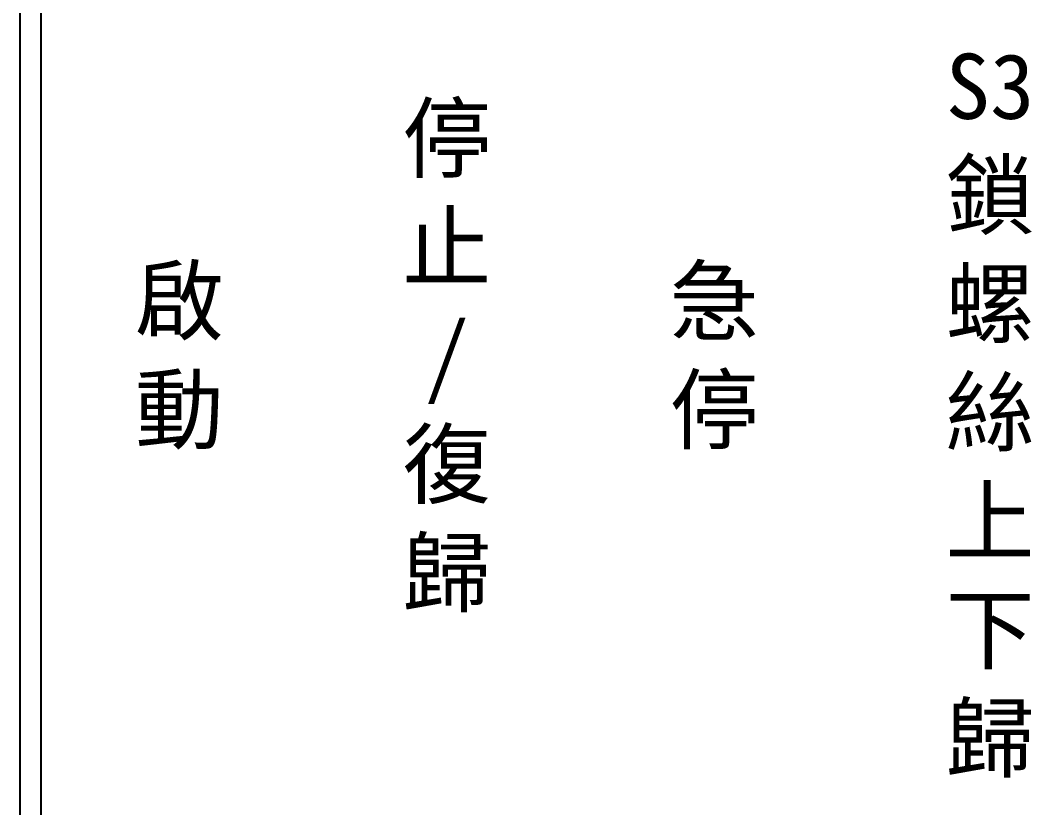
# Model space of a CAD drawing. Extents: x 325 to 612, y 3 to 207.
# Drawn here: x 325.3 to 385.8, y 50.1 to 97.2 of the extents above; entities that cross this region are included whole.
import ezdxf

# ---------------------------------------------------------------- set-up
doc = ezdxf.new("R2010")
doc.units = 0
doc.layers.add('圖框層', color=7, linetype='CONTINUOUS')
doc.layers.add('標尺寸層', color=3, linetype='CONTINUOUS')
doc.styles.add('CNS', font='romanc.shx', dxfattribs={"bigfont": 'chineset.shx'})

msp = doc.modelspace()

# ---------------------------------------------------------------- linework, layer by layer
at = {"layer": '圖框層', "color": 0}
for p, q in [((325.319, 3), (325.319, 206.969)), ((326.569, 4.25), (326.569, 205.719))]:
    msp.add_line(p, q, dxfattribs=at)

# ---------------------------------------------------------------- texts
at = {"layer": '標尺寸層', "color": 0, "char_height": 3.9, "width": 4.96081, "attachment_point": 5, "style": 'CNS'}
for s, insert in [('{\\fDFKai-SB|b0|i0|c136|p65;S3鎖螺絲\\P上下 歸}', (383.349, 73.584)), ('{\\fDFKai-SB|b0|i0|c136|p65;停止\\P/\\P復歸}', (350.844, 76.973)), ('{\\fDFKai-SB|b0|i0|c136|p65;啟動}', (334.844, 76.973)), ('{\\fDFKai-SB|b0|i0|c136|p65;急停}', (366.844, 76.973))]:
    msp.add_mtext(s, dxfattribs=dict(at, insert=insert))

doc.saveas('drawing.dxf')
